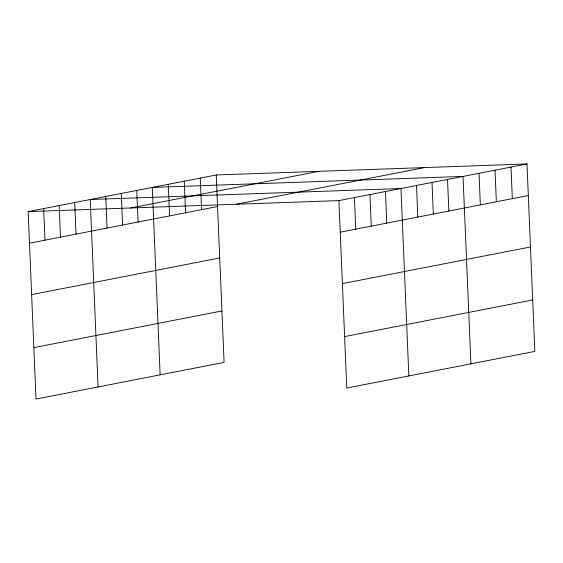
<?xml version="1.0" encoding="UTF-8"?>
<svg xmlns="http://www.w3.org/2000/svg" width="563" height="563" viewBox="0 0 563 563"><rect width="100%" height="100%" fill="white"/><g stroke="black" fill="none" stroke-linecap="round" stroke-linejoin="round"><path stroke-width="0.84" d="M216.234 174.966L224.088 362.396L36.004 399.04L28.15 211.604L216.234 174.966L526.996 163.96L534.85 351.396L346.766 388.034L338.912 200.604L526.996 163.96M130.7 207.979L318.785 171.335M29.473 243.188L217.557 206.544M236.361 204.235L424.446 167.591M340.235 232.188L528.319 195.544M31.627 294.618L219.711 257.974M342.388 283.618L530.473 246.974M33.85 347.61L221.935 310.966M344.612 336.604L532.697 299.959M28.15 211.604L338.912 200.604M511.007 167.077L512.33 198.662M495.018 170.195L496.341 201.772M479.036 173.305L480.359 204.89M470.9 363.853L463.046 176.423L152.284 187.423L160.138 374.852M447.529 179.442L448.852 211.026M432.011 182.468L433.334 214.053M416.493 185.494L417.816 217.072M408.837 375.943L400.976 188.514L90.221 199.513L98.075 386.943M385.458 191.54L386.781 223.117M369.94 194.559L371.27 226.143M354.43 197.585L355.753 229.162M200.245 178.077L201.568 209.661M184.263 181.195L185.586 212.772M168.274 184.305L169.597 215.889M136.767 190.442L138.09 222.026M121.249 193.468L122.579 225.052M105.738 196.494L107.061 228.071M74.703 202.539L76.026 234.117M59.185 205.558L60.508 237.143M43.668 208.584L44.991 240.169"/></g></svg>
